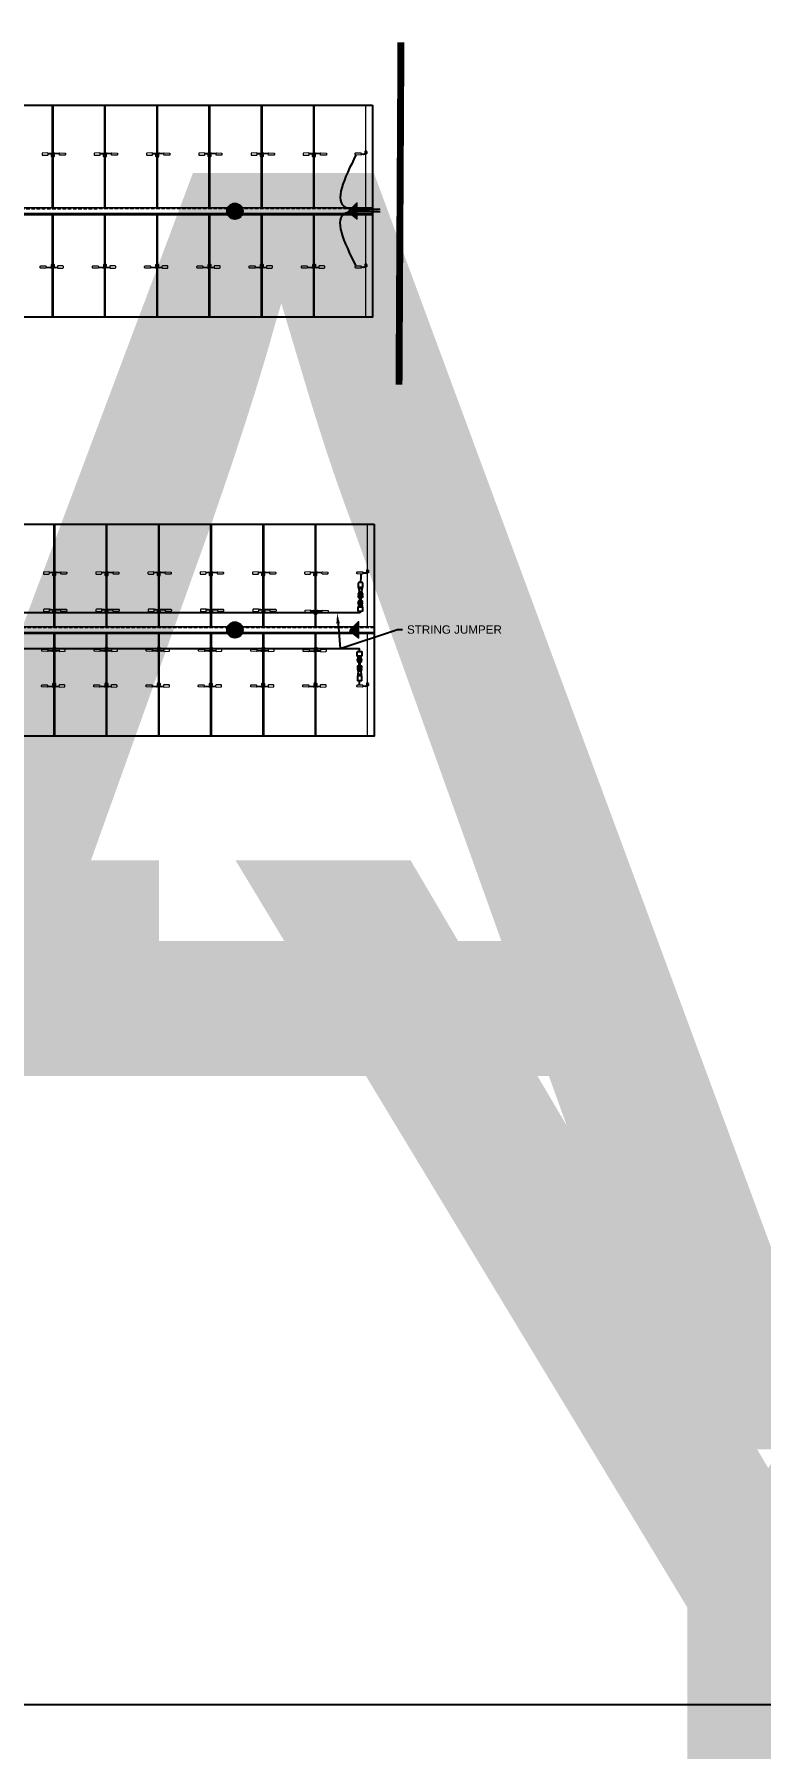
# Model space of a CAD drawing. Header units: feet. Extents: x -13743 to 68376, y -48 to 67763.
# Drawn here: x 193.1 to 245.5, y 63082 to 63205.7 of the extents above; entities that cross this region are included whole.
import ezdxf
from ezdxf import colors
from ezdxf.entities.mleader import LeaderData, LeaderLine
from ezdxf.enums import TextEntityAlignment as Align
from ezdxf.math import Vec2, Vec3

# ---------------------------------------------------------------- set-up
doc = ezdxf.new("R2018")
doc.units = ezdxf.units.FT
doc.header["$MEASUREMENT"] = 0
for name, pattern in [('ACAD-x100644055pbs01-civil$0${ Chain Double-Dash }', [0]), ('HIDDEN', [0.375, 0.25, -0.125]), ('PHANTOM', [2.5, 1.25, -0.25, 0.25, -0.25, 0.25, -0.25])]:
    doc.linetypes.add(name, pattern=pattern)
for name, color, linetype in [('@2x40.5 Tracker LR5', 5, 'Continuous'), ('E-CABL-HARN-NEG', 3, 'Continuous'), ('E-EQPM-HRDW', 16, 'Continuous'), ('E-HARN-COMP', 8, 'Continuous'), ('E-TRNK-CABL-NEG', 6, 'HIDDEN'), ('E-TRUNK-CABLE-POS', 6, 'HIDDEN'), ('E-WIRING DETAILS', 7, 'Continuous'), ('G-ANNO-DIMS', 1, 'Continuous'), ('G-ANNO-TEXT', 1, 'Continuous'), ('G-MATC-LINE', 6, 'PHANTOM'), ('G-TEXT', 7, 'Continuous'), ('PDF_Ediciones', 1, 'Continuous'), ('XREF', 7, 'Continuous')]:
    doc.layers.add(name, color=color, linetype=linetype)
doc.layers.add('E-MODULE', color=253, linetype='Continuous', lineweight=0)
doc.layers.add('E-TRACER-EQMPT', color=252, linetype='Continuous', lineweight=0)
doc.styles.add('NEI-A', font='arial.ttf')
doc.styles.get("Standard").update_dxf_attribs({"font": 'arial.ttf'})

# ---------------------------------------------------------------- blocks, each defined once
blk = doc.blocks.new('CLIP')
blk.add_lwpolyline([(-0.09, 0.1), (0.05, 0.1), (0.05, -0.02), (-0.09, -0.02)], close=True)
at = {"layer": 'PDF_Ediciones', "lineweight": 0}
for points in [[(-0.9, -0.15, -0.414213), (-0.93, -0.12), (-0.93, -0.04, -0.414213), (-0.89, 0), (-0.53, 0, -0.414213), (-0.5, -0.04), (-0.5, -0.12, -0.414213), (-0.53, -0.17), (-0.9, -0.15)], [(0.71, -0.15, 0.414213), (0.75, -0.12), (0.75, -0.04, 0.414213), (0.72, 0), (0.35, 0, 0.414213), (0.32, -0.04), (0.32, -0.12, 0.414213), (0.35, -0.17), (0.71, -0.15)]]:
    blk.add_lwpolyline(points, format="xyb", dxfattribs=at)
at = {"layer": 'XREF', "flags": 128}
blk.add_lwpolyline([(-0.51, -0.1), (-0.18, -0.12, 0.486695), (-0.07, -0.03), (-0.07, 0.11, -0.78238), (0.02, 0.12), (0.02, -0.03, 0.37874), (0.16, -0.11), (0.33, -0.1)], format="xyb", dxfattribs=at)
blk = doc.blocks.new('Injected piece wire support')
h = blk.add_hatch(color=256)
h.dxf.hatch_style = 1
h.paths.add_polyline_path([(0, 0.57), (0, -0.57), (0.64, 0.07)])
at = {"layer": 'E-EQPM-HRDW', "flags": 128}
blk.add_lwpolyline([(0.64, 0.07), (0, 0.57), (0, -0.57)], close=True, dxfattribs=at)
blk = doc.blocks.new('sub-title')
at = {"color": 153, "lineweight": 30, "flags": 106}
blk.add_attdef('SUB_TITLE', text='', height=0.1875, dxfattribs=at).set_placement((0, 0.1875), align=Align.MIDDLE_CENTER)
blk = doc.blocks.new('AES Clamp')
h = blk.add_hatch(color=256)
h.dxf.hatch_style = 1
h.paths.add_polyline_path([(-0.56, 0, 1), (0.56, 0, 1)])
at = {"layer": 'E-WIRING DETAILS'}
blk.add_circle((0, 0), 0.564, dxfattribs=at)
blk = doc.blocks.new('A$C084F4888')
at = {"layer": 'E-HARN-COMP'}
for p, q in [((0.523, 0.021, 0.006), (0.415, 0.021, 0.006)), ((0.54, 0.017, 0.006), (0.568, 0.017, 0.006)), ((0.523, -0.021, 0.006), (0.415, -0.021, 0.006)), ((0.54, -0.017, 0.006), (0.568, -0.017, 0.006))]:
    blk.add_line(p, q, dxfattribs=at)
for points, elevation in [([(0.196, -0.096), (0.2, -0.092), (0.2, 0.092), (0.196, 0.097), (0.034, 0.098), (0.006, 0.089), (0.003, 0.086), (0.001, 0.071), (0, 0.031), (0, -0.01), (0.001, -0.072), (0.003, -0.086), (0.033, -0.098), (0.196, -0.096)], -0.011), ([(0.2, 0.068), (0.202, 0.064), (0.203, 0.062), (0.203, 0.056), (0.204, 0.056), (0.205, 0.062), (0.205, 0.064), (0.209, 0.072), (0.212, 0.072), (0.216, 0.064), (0.217, 0.056), (0.22, 0.056)], 0.053), ([(0.275, 0.077), (0.275, -0.077), (0.277, -0.074), (0.277, -0.063), (0.282, -0.059), (0.294, -0.059), (0.314, -0.052), (0.322, -0.052), (0.326, -0.054), (0.351, -0.097), (0.353, -0.098), (0.353, 0.098), (0.35, 0.096), (0.326, 0.054), (0.322, 0.052), (0.314, 0.052), (0.294, 0.059), (0.282, 0.059), (0.277, 0.063), (0.277, 0.074), (0.275, 0.077)], 0), ([(0.353, 0.086), (0.366, 0.086)], 0.004), ([(0.466, 0.063), (0.466, 0.065), (0.457, 0.073), (0.45, 0.076), (0.431, 0.076), (0.433, 0.07), (0.373, 0.07), (0.369, 0.075), (0.369, 0.096), (0.366, 0.098), (0.366, -0.098), (0.369, -0.096), (0.369, -0.075), (0.373, -0.07), (0.433, -0.07), (0.431, -0.076), (0.45, -0.076), (0.457, -0.073), (0.466, -0.065), (0.466, -0.063), (0.464, -0.062), (0.373, -0.059), (0.369, -0.055), (0.369, -0.044), (0.371, -0.042), (0.371, 0.042), (0.369, 0.044), (0.369, 0.055), (0.373, 0.059)], 0.027), ([(0.373, 0.059), (0.464, 0.062), (0.466, 0.063)], 0.027), ([(0.2, -0.067), (0.203, -0.072), (0.205, -0.072), (0.209, -0.064), (0.212, -0.064), (0.216, -0.072), (0.218, -0.072), (0.223, -0.064), (0.223, -0.062)], 0.006), ([(0.353, -0.086), (0.366, -0.086)], 0.004)]:
    blk.add_lwpolyline(points, dxfattribs=dict(at, elevation=elevation))
for points in [[(0.266, 0.077), (0.264, 0.074), (0.264, 0.067), (0.259, 0.062), (0.252, 0.062), (0.252, 0.064), (0.227, 0.064), (0.227, 0.062), (0.226, 0.062), (0.222, 0.062), (0.22, 0.06), (0.22, 0.05), (0.221, 0.047), (0.223, 0.045), (0.226, 0.044), (0.26, 0.044), (0.263, 0.045), (0.264, 0.048), (0.264, 0.067)], [(0.371, 0.037), (0.38, 0.037)], [(0.38, -0.042), (0.38, 0.042), (0.381, 0.041), (0.381, -0.041), (0.38, -0.042)], [(0.382, 0.035), (0.385, 0.034), (0.385, -0.034), (0.382, -0.035), (0.382, 0.035), (0.381, 0.039)], [(0.385, 0.029), (0.392, 0.029)], [(0.397, 0.039), (0.396, 0.035), (0.392, 0.034), (0.392, -0.034), (0.396, -0.035), (0.396, 0.035)], [(0.398, 0.042), (0.397, 0.041), (0.397, -0.041), (0.398, -0.042), (0.398, 0.042)], [(0.398, 0.037), (0.403, 0.037)], [(0.403, 0.042), (0.406, 0.041), (0.41, 0.038), (0.41, 0.034), (0.414, 0.032), (0.573, 0.032), (0.574, 0.031), (0.575, 0.024), (0.575, -0.024), (0.575, -0.03), (0.573, -0.032), (0.414, -0.032), (0.41, -0.038), (0.406, -0.041), (0.405, -0.042), (0.403, -0.042), (0.403, 0.042)], [(0.537, 0.024), (0.538, 0.022), (0.538, -0.022), (0.537, -0.024), (0.537, 0.024)], [(0.575, 0.024), (0.57, 0.019), (0.57, -0.019), (0.575, -0.024)], [(0.266, -0.077), (0.264, -0.074), (0.264, -0.067), (0.259, -0.062), (0.252, -0.062), (0.252, -0.064), (0.227, -0.064), (0.227, -0.062), (0.226, -0.062), (0.222, -0.062), (0.22, -0.06), (0.22, -0.05), (0.221, -0.047), (0.223, -0.045), (0.226, -0.044), (0.26, -0.044), (0.263, -0.045), (0.264, -0.048), (0.264, -0.067)], [(0.371, -0.037), (0.38, -0.037)], [(0.381, -0.039), (0.382, -0.035)], [(0.385, -0.029), (0.392, -0.029)], [(0.396, -0.035), (0.397, -0.039)], [(0.398, -0.037), (0.403, -0.037)]]:
    blk.add_lwpolyline(points, dxfattribs=at)
at = {"layer": 'E-HARN-COMP', "elevation": 0.063}
blk.add_lwpolyline([(0.351, 0.024), (0.299, 0.024), (0.299, -0.024), (0.351, -0.024)], close=True, dxfattribs=at)
at = {"layer": 'E-HARN-COMP'}
blk.add_circle((0.318, 0, 0.052), 0.0136, dxfattribs=at)
blk = doc.blocks.new('A$C2C7A52CE')
at = {"layer": 'E-HARN-COMP'}
for p, q in [((-0.496, 0.086, 0.079), (-0.494, 0.085, 0.079)), ((-0.496, -0.086, 0.079), (-0.494, -0.085, 0.079))]:
    blk.add_line(p, q, dxfattribs=at)
for points, elevation in [([(-0.634, -0.1), (-0.636, -0.098), (-0.636, 0.098), (-0.634, 0.1), (-0.576, 0.1), (-0.573, 0.097), (-0.573, -0.097), (-0.576, -0.1), (-0.634, -0.1)], -0.033), ([(-0.634, 0.031), (-0.629, 0.031), (-0.629, 0.022), (-0.598, 0.022)], 0.079), ([(-0.573, 0.062), (-0.571, 0.06), (-0.515, 0.06), (-0.512, 0.062)], 0.015), ([(-0.509, -0.1), (-0.512, -0.097), (-0.512, 0.097), (-0.509, 0.1), (-0.496, 0.1), (-0.496, -0.1), (-0.509, -0.1)], -0.033), ([(-0.493, 0.097), (-0.493, 0.093), (-0.491, 0.089), (-0.389, 0.062), (-0.284, 0.075), (-0.281, 0.078), (-0.27, 0.078), (-0.27, -0.078), (-0.281, -0.078), (-0.284, -0.075), (-0.389, -0.062), (-0.491, -0.089), (-0.493, -0.097), (-0.493, 0.097)], -0.033), ([(-0.27, -0.078), (-0.267, -0.075), (-0.267, 0.075), (-0.27, 0.078)], -0.033), ([(-0.267, 0.069), (-0.263, 0.065), (-0.246, 0.065), (-0.246, 0.072), (-0.237, 0.072), (-0.237, 0.065), (-0.222, 0.065), (-0.218, 0.072), (-0.216, 0.072), (-0.212, 0.065), (-0.209, 0.065), (-0.204, 0.072), (-0.203, 0.072)], 0.079), ([(-0.003, -0.087), (-0.006, -0.091), (-0.033, -0.1), (-0.141, -0.1), (-0.198, -0.098), (-0.203, -0.095), (-0.203, 0.094), (-0.198, 0.098), (-0.141, 0.1), (-0.034, 0.1), (-0.006, 0.09), (-0.003, 0.087), (0, 0.059), (0, 0.002), (-0.002, -0.07), (-0.003, -0.087)], -0.024), ([(-0.634, -0.031), (-0.629, -0.031), (-0.629, -0.022), (-0.598, -0.022)], 0.079), ([(-0.573, -0.063), (-0.571, -0.06), (-0.515, -0.06), (-0.512, -0.063)], 0.015), ([(-0.267, -0.069), (-0.263, -0.065), (-0.246, -0.065), (-0.246, -0.072), (-0.237, -0.072), (-0.237, -0.065), (-0.229, -0.065), (-0.225, -0.073), (-0.223, -0.073), (-0.218, -0.065), (-0.215, -0.065), (-0.211, -0.073), (-0.209, -0.073), (-0.205, -0.065), (-0.203, -0.065)], -0.039)]:
    blk.add_lwpolyline(points, dxfattribs=dict(at, elevation=elevation))
for points in [[(-0.59, 0.018), (-0.426, 0.018)], [(-0.426, 0.018), (-0.426, -0.018)], [(-0.59, -0.018), (-0.426, -0.018)]]:
    blk.add_lwpolyline(points, dxfattribs=at)
blk = doc.blocks.new('DETAIL_TITLE')
at = {"style": 'NEI-A', "flags": 8}
blk.add_attdef('#', text='', height=0.2, dxfattribs=at).set_placement((0.5922, -0.5109), align=Align.MIDDLE_CENTER)
at = {"lineweight": 30, "flags": 104}
blk.add_attdef('DETAIL_TITLE', text='', height=0.2, dxfattribs=at).set_placement((0.9099, -0.52514), align=Align.BOTTOM_LEFT)
at = {"style": 'NEI-A'}
for tag, p in [('SCALE:', (0.93865, -0.73792)), ('1"_=_', (1.5474, -0.73792))]:
    blk.add_attdef(tag, text='', height=0.1, dxfattribs=at).set_placement(p, align=Align.BOTTOM_LEFT)

msp = doc.modelspace()

# ---------------------------------------------------------------- linework, layer by layer
for points in [[(217.09, 63197.27), (216.96, 63197.27), (216.96, 63197.15), (217.09, 63197.15)], [(217.09, 63197.27), (216.96, 63197.27), (216.96, 63197.15), (217.09, 63197.15)], [(217.09, 63189.11), (216.96, 63189.11), (216.96, 63188.99), (217.09, 63188.99)], [(217.09, 63189.11), (216.96, 63189.11), (216.96, 63188.99), (217.09, 63188.99)], [(217.21, 63167.04), (217.08, 63167.04), (217.08, 63166.92), (217.21, 63166.92)], [(217.21, 63167.04), (217.08, 63167.04), (217.08, 63166.92), (217.21, 63166.92)], [(217.21, 63158.88), (217.08, 63158.88), (217.08, 63158.76), (217.21, 63158.76)], [(217.21, 63158.88), (217.08, 63158.88), (217.08, 63158.76), (217.21, 63158.76)]]:
    msp.add_lwpolyline(points, close=True)
at = {"layer": '@2x40.5 Tracker LR5'}
for points in [[(217.5, 63200.61), (217.5, 63185.31), (45.27, 63185.31), (45.27, 63200.61)], [(217.62, 63170.38), (217.62, 63155.08), (45.39, 63155.08), (45.39, 63170.38)]]:
    msp.add_lwpolyline(points, close=True, dxfattribs=at)
at = {"layer": 'E-CABL-HARN-NEG'}
msp.add_line((216.61, 63163.98, 0.11), (113.73, 63163.92, 0.04), dxfattribs=at)
at = {"layer": 'E-CABL-HARN-NEG', "elevation": 0.11, "flags": 128}
msp.add_lwpolyline([(216.61, 63163.98), (216.61, 63164.08)], dxfattribs=at)
at = {"layer": 'E-CABL-HARN-NEG', "elevation": 0.04}
msp.add_lwpolyline([(216.57, 63161.18), (216.57, 63161.38), (113.67, 63161.38)], dxfattribs=at)
at = {"layer": 'E-CABL-HARN-NEG'}
for points in [[(216.3, 63197.02), (215.57, 63193.23), (216.99, 63193.1), (218.06, 63193.12)], [(216.3, 63189.04), (215.57, 63192.84), (216.99, 63192.96), (218.06, 63192.94)], [(216.65, 63166.77, 0.02), (216.64, 63166.16, 0)], [(216.57, 63159.09, 0.01), (216.56, 63159.09, -0.03), (216.53, 63158.78, -0.06)]]:
    msp.add_spline(points, degree=3, dxfattribs=at)
at = {"layer": 'E-MODULE'}
for points in [[(190.68, 63200.61), (190.68, 63193.2), (194.39, 63193.2), (194.39, 63200.61), (190.68, 63200.61)], [(194.45, 63200.61), (194.45, 63193.2), (198.16, 63193.2), (198.16, 63200.61), (194.45, 63200.61)], [(198.22, 63200.61), (198.22, 63193.2), (201.93, 63193.2), (201.93, 63200.61), (198.22, 63200.61)], [(201.99, 63200.61), (201.99, 63193.2), (205.7, 63193.2), (205.7, 63200.61), (201.99, 63200.61)], [(205.76, 63200.61), (205.76, 63193.2), (209.47, 63193.2), (209.47, 63200.61), (205.76, 63200.61)], [(209.53, 63200.61), (209.53, 63193.2), (213.24, 63193.2), (213.24, 63200.61), (209.53, 63200.61)], [(213.3, 63200.61), (213.3, 63193.2), (217.01, 63193.2), (217.01, 63200.61), (213.3, 63200.61)], [(190.68, 63192.71), (190.68, 63185.31), (194.39, 63185.31), (194.39, 63192.71), (190.68, 63192.71)], [(194.45, 63192.71), (194.45, 63185.31), (198.16, 63185.31), (198.16, 63192.71), (194.45, 63192.71)], [(198.22, 63192.71), (198.22, 63185.31), (201.93, 63185.31), (201.93, 63192.71), (198.22, 63192.71)], [(201.99, 63192.71), (201.99, 63185.31), (205.7, 63185.31), (205.7, 63192.71), (201.99, 63192.71)], [(205.76, 63192.71), (205.76, 63185.31), (209.47, 63185.31), (209.47, 63192.71), (205.76, 63192.71)], [(209.53, 63192.71), (209.53, 63185.31), (213.24, 63185.31), (213.24, 63192.71), (209.53, 63192.71)], [(213.3, 63192.71), (213.3, 63185.31), (217.01, 63185.31), (217.01, 63192.71), (213.3, 63192.71)], [(190.8, 63170.38), (190.8, 63162.97), (194.51, 63162.97), (194.51, 63170.38), (190.8, 63170.38)], [(194.57, 63170.38), (194.57, 63162.97), (198.28, 63162.97), (198.28, 63170.38), (194.57, 63170.38)], [(198.34, 63170.38), (198.34, 63162.97), (202.05, 63162.97), (202.05, 63170.38), (198.34, 63170.38)], [(202.11, 63170.38), (202.11, 63162.97), (205.82, 63162.97), (205.82, 63170.38), (202.11, 63170.38)], [(205.88, 63170.38), (205.88, 63162.97), (209.59, 63162.97), (209.59, 63170.38), (205.88, 63170.38)], [(209.65, 63170.38), (209.65, 63162.97), (213.36, 63162.97), (213.36, 63170.38), (209.65, 63170.38)], [(213.42, 63170.38), (213.42, 63162.97), (217.13, 63162.97), (217.13, 63170.38), (213.42, 63170.38)], [(190.8, 63162.48), (190.8, 63155.08), (194.51, 63155.08), (194.51, 63162.48), (190.8, 63162.48)], [(194.57, 63162.48), (194.57, 63155.08), (198.28, 63155.08), (198.28, 63162.48), (194.57, 63162.48)], [(198.34, 63162.48), (198.34, 63155.08), (202.05, 63155.08), (202.05, 63162.48), (198.34, 63162.48)], [(202.11, 63162.48), (202.11, 63155.08), (205.82, 63155.08), (205.82, 63162.48), (202.11, 63162.48)], [(205.88, 63162.48), (205.88, 63155.08), (209.59, 63155.08), (209.59, 63162.48), (205.88, 63162.48)], [(209.65, 63162.48), (209.65, 63155.08), (213.36, 63155.08), (213.36, 63162.48), (209.65, 63162.48)], [(213.42, 63162.48), (213.42, 63155.08), (217.13, 63155.08), (217.13, 63162.48), (213.42, 63162.48)]]:
    msp.add_lwpolyline(points, dxfattribs=at)
at = {"layer": 'E-TRACER-EQMPT'}
for points in [[(141.63, 63192.71), (217.5, 63192.71), (217.5, 63193.2), (141.63, 63193.2)], [(141.75, 63162.48), (217.62, 63162.48), (217.62, 63162.97), (141.75, 63162.97)]]:
    msp.add_lwpolyline(points, dxfattribs=at)
at = {"layer": 'E-TRNK-CABL-NEG', "linetype": 'ACAD-x100644055pbs01-civil$0${ Chain Double-Dash }'}
for p, q in [((217.52, 63192.77), (44.98, 63192.85, -0.1)), ((217.61, 63162.54), (45.08, 63162.62, -0.1))]:
    msp.add_line(p, q, dxfattribs=at)
at = {"layer": 'E-TRUNK-CABLE-POS'}
for p, q in [((217.52, 63193.15), (184.71, 63193.14, -0.02)), ((217.61, 63162.92), (115.17, 63162.89, -0.06))]:
    msp.add_line(p, q, dxfattribs=at)
at = {"layer": 'G-MATC-LINE', "const_width": 0.5}
msp.add_lwpolyline([(219.55, 63205.15), (219.41, 63180.44)], dxfattribs=at)
at = {"layer": 'PDF_Ediciones', "lineweight": 0}
for points in [[(216.3, 63197.02, -0.414213), (216.25, 63197.05), (216.25, 63197.14, -0.414213), (216.29, 63197.17), (216.65, 63197.17, -0.414213), (216.68, 63197.14), (216.68, 63197.05, -0.414213), (216.65, 63197), (216.3, 63197.02)], [(216.3, 63197.02, -0.414213), (216.25, 63197.05), (216.25, 63197.14, -0.414213), (216.29, 63197.17), (216.65, 63197.17, -0.414213), (216.68, 63197.14), (216.68, 63197.05, -0.414213), (216.65, 63197), (216.3, 63197.02)], [(216.3, 63188.86, -0.414213), (216.25, 63188.89), (216.25, 63188.98, -0.414213), (216.29, 63189.01), (216.65, 63189.01, -0.414213), (216.68, 63188.98), (216.68, 63188.89, -0.414213), (216.65, 63188.84), (216.3, 63188.86)], [(216.3, 63188.86, -0.414213), (216.25, 63188.89), (216.25, 63188.98, -0.414213), (216.29, 63189.01), (216.65, 63189.01, -0.414213), (216.68, 63188.98), (216.68, 63188.89, -0.414213), (216.65, 63188.84), (216.3, 63188.86)], [(216.41, 63166.79, -0.414213), (216.37, 63166.82), (216.37, 63166.9, -0.414213), (216.41, 63166.94), (216.77, 63166.94, -0.414213), (216.8, 63166.9), (216.8, 63166.82, -0.414213), (216.77, 63166.77), (216.41, 63166.79)], [(216.41, 63166.79, -0.414213), (216.37, 63166.82), (216.37, 63166.9, -0.414213), (216.41, 63166.94), (216.77, 63166.94, -0.414213), (216.8, 63166.9), (216.8, 63166.82, -0.414213), (216.77, 63166.77), (216.41, 63166.79)], [(216.41, 63158.63, -0.414213), (216.37, 63158.66), (216.37, 63158.74, -0.414213), (216.41, 63158.78), (216.77, 63158.78, -0.414213), (216.8, 63158.74), (216.8, 63158.66, -0.414213), (216.77, 63158.61), (216.41, 63158.63)], [(216.41, 63158.63, -0.414213), (216.37, 63158.66), (216.37, 63158.74, -0.414213), (216.41, 63158.78), (216.77, 63158.78, -0.414213), (216.8, 63158.74), (216.8, 63158.66, -0.414213), (216.77, 63158.61), (216.41, 63158.63)]]:
    msp.add_lwpolyline(points, format="xyb", dxfattribs=at)
at = {"layer": 'XREF', "flags": 128}
for points in [[(217.03, 63197.32, 0.347123), (216.99, 63197.29), (216.99, 63197.14, -0.37874), (216.84, 63197.06), (216.67, 63197.07)], [(217.03, 63197.32, 0.347123), (216.99, 63197.29), (216.99, 63197.14, -0.37874), (216.84, 63197.06), (216.67, 63197.07)], [(217.03, 63189.16, 0.347123), (216.99, 63189.13), (216.99, 63188.98, -0.37874), (216.84, 63188.9), (216.68, 63188.91)], [(217.03, 63189.16, 0.347123), (216.99, 63189.13), (216.99, 63188.98, -0.37874), (216.84, 63188.9), (216.68, 63188.91)], [(217.15, 63167.09, 0.347123), (217.1, 63167.06), (217.1, 63166.91, -0.37874), (216.96, 63166.83), (216.79, 63166.84)], [(217.15, 63167.09, 0.347123), (217.1, 63167.06), (217.1, 63166.91, -0.37874), (216.96, 63166.83), (216.79, 63166.84)], [(217.15, 63158.93, 0.347123), (217.1, 63158.9), (217.1, 63158.75, -0.37874), (216.96, 63158.67), (216.8, 63158.68)], [(217.15, 63158.93, 0.347123), (217.1, 63158.9), (217.1, 63158.75, -0.37874), (216.96, 63158.67), (216.8, 63158.68)]]:
    msp.add_lwpolyline(points, format="xyb", dxfattribs=at)

# ---------------------------------------------------------------- block references
at = {"layer": 'E-HARN-COMP', "xscale": -1.645594825810741, "yscale": 1.645594825810741, "zscale": 1.645594825810741}
for name, p, rotation in [('A$C2C7A52CE', (216.63, 63166.16, 0.04), 270), ('A$C084F4888', (216.62, 63164.08, -0.06), 270), ('A$C084F4888', (216.56, 63161.18, -0.05), 90), ('A$C2C7A52CE', (216.57, 63159.09, 0.05), 90)]:
    msp.add_blockref(name, p, dxfattribs=dict(at, rotation=rotation))
at = {"layer": 'G-ANNO-TEXT'}
ref = msp.add_blockref('DETAIL_TITLE', (-460.64, 63776.87), dxfattribs=dict(at, xscale=128.9267043143703, yscale=128.9267043143703, zscale=128.9267043143703))
lines = msp.add_mtext('{\\LDC BLOCK TYPE-1 (3) STRINGS (78) MODULES [580W]}', dxfattribs={"layer": '0', "insert": (-343.33, 63747.84), "char_height": 858.8681, "attachment_point": 1})
ref.add_attrib('DETAIL_TITLE', '', (-343.33, 63747.84)).embed_mtext(lines)
at = {"layer": 'G-TEXT'}
ref = msp.add_blockref('sub-title', (-222.98, 63183.23), dxfattribs=dict(at, xscale=5.485316049832718, yscale=5.485316049832718, zscale=5.485316049832718))
lines = msp.add_mtext('{\\LTYPICAL 54-MODULE SHORT TRACKER  WIRING DETAIL}', dxfattribs={"layer": 'G-ANNO-TEXT', "insert": (-193.01, 63195.72), "char_height": 92.1124, "attachment_point": 1})
ref.add_attrib('SUB_TITLE', '', (-193.01, 63195.72), dxfattribs={"flags": 104}).embed_mtext(lines)
ref = msp.add_blockref('sub-title', (115.63, 63130.88), dxfattribs=dict(at, xscale=5.485316049832718, yscale=5.485316049832718, zscale=5.485316049832718))
lines = msp.add_mtext('{\\LTYPICAL 3x90-MODULE TRACKER WIRING DETAIL}', dxfattribs={"layer": 'G-ANNO-TEXT', "insert": (129.67, 63146.11), "char_height": 92.1124, "attachment_point": 1})
ref.add_attrib('SUB_TITLE', '', (129.67, 63146.11), dxfattribs={"flags": 104}).embed_mtext(lines)
at = {"layer": 'XREF', "rotation": 180}
for name, p in [('CLIP', (194.41, 63197)), ('CLIP', (198.17, 63197)), ('CLIP', (201.95, 63197)), ('CLIP', (205.71, 63197)), ('CLIP', (209.49, 63197)), ('CLIP', (213.25, 63197)), ('Injected piece wire support', (216.37, 63192.98)), ('CLIP', (194.51, 63166.77)), ('CLIP', (198.28, 63166.77)), ('CLIP', (202.05, 63166.77)), ('CLIP', (205.81, 63166.77)), ('CLIP', (209.59, 63166.77)), ('CLIP', (213.35, 63166.77)), ('CLIP', (194.51, 63164.08, 0.1)), ('CLIP', (198.29, 63164.08, 0.1)), ('CLIP', (202.06, 63164.08, 0.1)), ('CLIP', (205.83, 63164.08, 0.1)), ('CLIP', (209.61, 63164.08, 0.1)), ('CLIP', (213.37, 63164)), ('Injected piece wire support', (216.49, 63162.75))]:
    msp.add_blockref(name, p, dxfattribs=at)
at = {"layer": 'XREF'}
for name, p in [('AES Clamp', (207.57, 63192.96)), ('CLIP', (194.45, 63189.01)), ('CLIP', (198.22, 63189.01)), ('CLIP', (201.99, 63189.01)), ('CLIP', (205.76, 63189.01)), ('CLIP', (209.53, 63189.01)), ('CLIP', (213.3, 63189.01)), ('AES Clamp', (207.57, 63162.74)), ('CLIP', (194.57, 63161.35, 0.1)), ('CLIP', (198.34, 63161.35, 0.1)), ('CLIP', (202.11, 63161.35, 0.1)), ('CLIP', (205.88, 63161.35, 0.1)), ('CLIP', (209.65, 63161.35, 0.1)), ('CLIP', (213.42, 63161.34, 0.07)), ('CLIP', (194.56, 63158.78)), ('CLIP', (198.32, 63158.78)), ('CLIP', (202.1, 63158.78)), ('CLIP', (205.86, 63158.78)), ('CLIP', (209.64, 63158.78)), ('CLIP', (213.4, 63158.78))]:
    msp.add_blockref(name, p, dxfattribs=at)

# ---------------------------------------------------------------- leaders
at = {"layer": 'G-ANNO-DIMS'}
ml = msp.add_multileader_mtext('Standard', dxfattribs=at)
ml.set_content('STRING JUMPER', color=256, style='NEI-A')
ml.set_leader_properties()
ml.build(insert=Vec2(0, 0))
ml.multileader.update_dxf_attribs({"dogleg_length": 0.0625, "arrow_head_size": 0.75, "scale": 6})
ctx = ml.context
ctx.base_point, ctx.scale, ctx.char_height, ctx.arrow_head_size, ctx.landing_gap_size, ctx.plane_origin = Vec3(219.66, 63162.77), 6, 0.6, 0.75, 0.375, Vec3(215.44, 63166.18)
ctx.text_align_type = 2
notes = []
notes.append((ctx, [(0, (1, 1, 0), (219.29, 63162.77), (1, 0), 0.375, [(1, [(214.95, 63163.96), (215.17, 63161.41)], 0, [])])]))
ctx.mtext.insert, ctx.mtext.alignment, ctx.mtext.flow_direction = Vec3(226.83, 63163.07), 3, 5
for ctx, leaders in notes:
    for number, flags, end, landing, length, lines in leaders:
        leader = LeaderData()
        leader.index, (leader.has_last_leader_line, leader.has_dogleg_vector, leader.attachment_direction) = number, flags
        leader.last_leader_point, leader.dogleg_vector, leader.dogleg_length = Vec3(end), Vec3(landing), length
        for number, points, colour, breaks in lines:
            line = LeaderLine()
            line.index, line.vertices, line.color, line.breaks = number, Vec3.list(points), colors.encode_raw_color(colour), breaks
            leader.lines.append(line)
        ctx.leaders.append(leader)

doc.saveas('drawing.dxf')
